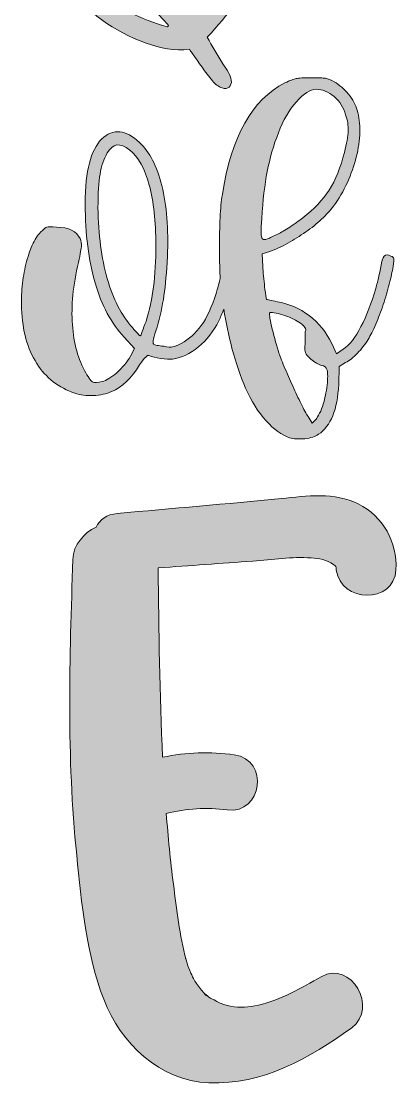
# Model space of a CAD drawing. Header units: inches. Extents: x 111 to 969, y -1013 to -68.
# Drawn here: x 111 to 282.2, y -1012.7 to -529.5 of the extents above; entities that cross this region are included whole.
import ezdxf

# ---------------------------------------------------------------- set-up
doc = ezdxf.new("R2010")
doc.units = ezdxf.units.IN
doc.header["$MEASUREMENT"] = 0
doc.layers.add('Layer 1', color=7, linetype='Continuous')

# ---------------------------------------------------------------- blocks, each defined once
blk = doc.blocks.new('block 2')
at = {"layer": 'Layer 1', "true_color": 0xffffff}
h = blk.add_hatch(color=7, dxfattribs=at)
h.dxf.hatch_style = 2
edge = h.paths.add_edge_path()
edge.add_spline(control_points=[(114.72, -414.89), (117.25, -420.06), (120.78, -424.62), (124.92, -428.62), (136.37, -439.67), (149.51, -448), (164.7, -452.95), (165.27, -453.14), (165.81, -453.4), (166.45, -453.66), (166.59, -472.88), (168.7, -491.74), (172.96, -510.44), (167.98, -506.36), (163.09, -502.17), (157.99, -498.24), (151.95, -493.58), (145.37, -489.78), (138.03, -487.52), (135.66, -486.79), (133.19, -486.27), (130.73, -486.08), (127.7, -485.84), (125.78, -487.37), (124.99, -490.32), (124.64, -491.62), (124.53, -493.03), (124.54, -494.38), (124.62, -501.38), (127.28, -507.51), (131.42, -512.97), (140.87, -525.4), (153.13, -534.05), (167.74, -539.41), (174.1, -541.75), (180.67, -542.96), (187.48, -542.19), (187.96, -542.93), (188.27, -543.47), (188.63, -543.96), (191.69, -548.2), (194.64, -552.52), (197.88, -556.61), (198.98, -557.99), (200.67, -559.17), (202.33, -559.77), (204.91, -560.69), (206.8, -558.98), (206.48, -556.27), (206.34, -555.08), (205.85, -553.87), (205.27, -552.8), (204.51, -551.38), (203.44, -550.13), (202.61, -548.74), (200.19, -544.72), (197.83, -540.67), (195.49, -536.69), (205.18, -526.78), (212.52, -515.88), (218.25, -503.89), (221.33, -497.44), (223.61, -490.71), (224.25, -483.57), (224.51, -480.64), (224.49, -477.52), (223.76, -474.7), (221.59, -466.28), (213.54, -463.26), (206.2, -467.89), (200.6, -471.43), (196.38, -476.28), (193.22, -482.06), (188.8, -490.16), (186.39, -498.86), (185.6, -508.04), (185.5, -509.24), (185.32, -510.43), (185.12, -512.06), (180.39, -503.19), (174.31, -469.32), (175.13, -457.15), (181.61, -453.58), (188.19, -450.08), (194.66, -446.36), (202.86, -441.65), (211.03, -436.84), (218.24, -430.63), (222.81, -426.7), (226.76, -422.23), (228.98, -416.51), (232.87, -406.48), (225.98, -397.47), (215.31, -398.65), (209.92, -399.25), (204.94, -401.15), (200.26, -403.87), (190.64, -409.47), (183.57, -417.53), (177.87, -426.93), (177.35, -427.79), (176.79, -428.62), (176.24, -429.46), (176.01, -426.1), (176.37, -423.02), (176.89, -419.97), (179.06, -407.11), (182.81, -394.77), (189.06, -383.26), (189.77, -381.95), (190.39, -380.65), (192.05, -380.17), (199.45, -378.01), (205.87, -373.94), (212.21, -369.75), (220.93, -363.97), (228.24, -356.77), (233.97, -347.99), (236.65, -343.87), (238.45, -339.36), (239.25, -334.52), (240.12, -329.3), (237.97, -326), (233.2, -323.94), (226.06, -320.85), (219.34, -322.09), (212.76, -325.53), (200.25, -332.06), (192.2, -342.57), (186.63, -355.18), (183.8, -361.6), (182.33, -368.43), (181.47, -375.39), (181.31, -376.73), (181.09, -378.14), (180.52, -379.34), (173.01, -395.18), (169.33, -412.02), (167.31, -429.31), (167.25, -429.83), (166.96, -430.33), (166.8, -430.76), (164.6, -427.37), (162.6, -424.08), (160.4, -420.94), (154.86, -413.04), (148.56, -405.87), (140.25, -400.71), (135.42, -397.72), (130.16, -395.79), (124.5, -395.28), (117.31, -394.64), (111.88, -399.9), (112.45, -407.1), (112.66, -409.75), (113.54, -412.49), (114.72, -414.89)], knot_values=[0, 0, 0, 0, 1, 1, 1, 2, 2, 2, 3, 3, 3, 4, 4, 4, 5, 5, 5, 6, 6, 6, 7, 7, 7, 8, 8, 8, 9, 9, 9, 10, 10, 10, 11, 11, 11, 12, 12, 12, 13, 13, 13, 14, 14, 14, 15, 15, 15, 16, 16, 16, 17, 17, 17, 18, 18, 18, 19, 19, 19, 20, 20, 20, 21, 21, 21, 22, 22, 22, 23, 23, 23, 24, 24, 24, 25, 25, 25, 26, 26, 26, 27, 27, 27, 28, 28, 28, 29, 29, 29, 30, 30, 30, 31, 31, 31, 32, 32, 32, 33, 33, 33, 34, 34, 34, 35, 35, 35, 36, 36, 36, 37, 37, 37, 38, 38, 38, 39, 39, 39, 40, 40, 40, 41, 41, 41, 42, 42, 42, 43, 43, 43, 44, 44, 44, 45, 45, 45, 46, 46, 46, 47, 47, 47, 48, 48, 48, 49, 49, 49, 50, 50, 50, 51, 51, 51, 52, 52, 52, 52], degree=3, periodic=1)
edge = h.paths.add_edge_path()
edge.add_spline(control_points=[(192.71, -517.83), (193.99, -507.69), (196.25, -497.78), (200.16, -488.31), (201.05, -486.14), (202.11, -484), (203.4, -482.05), (204.18, -480.87), (205.4, -479.78), (206.68, -479.17), (209.01, -478.05), (211.25, -479.71), (211.07, -482.3), (210.98, -483.65), (210.67, -485.01), (210.29, -486.31), (206.32, -499.86), (200.21, -512.43), (192.22, -524.41), (192.38, -522.22), (192.44, -520.01), (192.71, -517.83)], knot_values=[0, 0, 0, 0, 1, 1, 1, 2, 2, 2, 3, 3, 3, 4, 4, 4, 5, 5, 5, 6, 6, 6, 7, 7, 7, 7], degree=3, periodic=1)
edge = h.paths.add_edge_path()
edge.add_spline(control_points=[(196.51, -419.95), (200.38, -415.94), (204.68, -412.33), (208.91, -408.67), (210.1, -407.64), (211.63, -406.9), (213.12, -406.36), (215.37, -405.54), (216.72, -406.42), (217.13, -408.78), (217.67, -411.94), (216.69, -414.77), (214.61, -417.06), (212.53, -419.35), (210.31, -421.59), (207.86, -423.45), (198.56, -430.51), (189.14, -437.4), (179.77, -444.35), (179.53, -444.07), (179.29, -443.8), (179.06, -443.53), (184.27, -435.23), (189.67, -427.03), (196.51, -419.95)], knot_values=[0, 0, 0, 0, 1, 1, 1, 2, 2, 2, 3, 3, 3, 4, 4, 4, 5, 5, 5, 6, 6, 6, 7, 7, 7, 8, 8, 8, 8], degree=3, periodic=1)
edge = h.paths.add_edge_path()
edge.add_spline(control_points=[(212.46, -338.75), (213.85, -337.36), (215.48, -336.17), (217.15, -335.13), (219.05, -333.93), (221.19, -333.63), (223.05, -335.22), (224.94, -336.83), (224.23, -338.88), (223.39, -340.69), (222.62, -342.37), (221.66, -343.99), (220.56, -345.48), (213.56, -354.96), (205.1, -362.89), (195.06, -369.11), (194.64, -369.37), (194.18, -369.56), (193.73, -369.76), (193.65, -369.8), (193.52, -369.72), (192.88, -369.55), (198.28, -358.35), (203.69, -347.49), (212.46, -338.75)], knot_values=[0, 0, 0, 0, 1, 1, 1, 2, 2, 2, 3, 3, 3, 4, 4, 4, 5, 5, 5, 6, 6, 6, 7, 7, 7, 8, 8, 8, 8], degree=3, periodic=1)
edge = h.paths.add_edge_path()
edge.add_spline(control_points=[(175.82, -528.95), (176.57, -529.75), (177.27, -530.59), (178, -531.41), (177.83, -531.61), (177.65, -531.81), (177.48, -532.01), (165.36, -528.68), (154.39, -523.13), (144.76, -514.97), (141.32, -512.07), (138.15, -508.93), (135.86, -505), (134.13, -502.04), (133, -498.91), (133.47, -495.42), (133.84, -492.67), (135.08, -491.94), (137.59, -493.09), (138.93, -493.71), (140.15, -494.61), (141.35, -495.5), (151.47, -503.03), (160.03, -512.23), (168.64, -521.37), (171.03, -523.9), (173.43, -526.41), (175.82, -528.95)], knot_values=[0, 0, 0, 0, 1, 1, 1, 2, 2, 2, 3, 3, 3, 4, 4, 4, 5, 5, 5, 6, 6, 6, 7, 7, 7, 8, 8, 8, 9, 9, 9, 9], degree=3, periodic=1)
edge = h.paths.add_edge_path()
edge.add_spline(control_points=[(127.94, -405.8), (129.13, -404.45), (130.66, -404.53), (132.04, -405.23), (133.69, -406.06), (135.41, -406.96), (136.73, -408.21), (141.14, -412.41), (145.77, -416.46), (149.59, -421.15), (154.52, -427.21), (158.76, -433.84), (163.29, -440.24), (163.55, -440.61), (163.69, -441.06), (163.89, -441.47), (151.07, -433.33), (139.3, -424.22), (129.61, -412.7), (128.89, -411.85), (128.29, -410.9), (127.71, -409.94), (126.87, -408.53), (126.78, -407.11), (127.94, -405.8)], knot_values=[0, 0, 0, 0, 1, 1, 1, 2, 2, 2, 3, 3, 3, 4, 4, 4, 5, 5, 5, 6, 6, 6, 7, 7, 7, 8, 8, 8, 8], degree=3, periodic=1)
h = blk.add_hatch(color=7, dxfattribs=at)
h.dxf.hatch_style = 2
edge = h.paths.add_edge_path()
edge.add_spline(control_points=[(143.77, -699.54), (146.92, -699.36), (149.73, -698.75), (152.19, -697.7), (156.75, -695.77), (160.95, -691.74), (164.81, -685.59), (166.04, -683.84), (166.96, -682.66), (167.58, -682.04), (168.19, -681.43), (168.67, -681.21), (169.02, -681.39), (170.42, -681.91), (172.22, -682.35), (174.42, -682.7), (176.61, -683.05), (178.4, -683.14), (179.81, -682.96), (183.84, -682.44), (187.74, -680.6), (191.52, -677.44), (195.29, -674.28), (198.4, -670.34), (200.85, -665.6), (201.5, -664.14), (202.24, -662.34), (203.04, -660.27), (204.02, -666.28), (205.26, -672.19), (206.77, -677.96), (208.62, -684.98), (210.67, -691.03), (212.96, -696.12), (215.59, -702.08), (218.7, -707.03), (222.29, -710.98), (225.89, -714.93), (229.44, -717.52), (232.95, -718.74), (234.88, -719.27), (237.2, -719.4), (239.92, -719.14), (242.64, -718.87), (244.7, -718.22), (246.1, -717.16), (251.71, -713.48), (254.79, -705.94), (255.31, -694.54), (255.31, -694.54), (255.58, -686.38), (255.58, -686.38), (255.58, -686.38), (258.47, -684.54), (258.47, -684.54), (260.22, -683.67), (262.02, -682.26), (263.86, -680.33), (265.7, -678.4), (267.32, -676.3), (268.73, -674.02), (269.78, -672.27), (270.92, -669.99), (272.15, -667.18), (273.37, -664.37), (274.51, -661.39), (275.57, -658.23), (276.62, -655.08), (277.54, -651.97), (278.33, -648.89), (279.12, -645.83), (279.69, -643.15), (280.04, -640.87), (280.39, -638.94), (280.52, -637.76), (280.43, -637.32), (280.34, -636.88), (279.86, -636.49), (278.99, -636.14), (276.53, -634.56), (275.04, -636.23), (274.51, -641.13), (274.34, -642.01), (274.03, -643.42), (273.6, -645.34), (273.16, -647.27), (272.67, -649.12), (272.15, -650.87), (270.22, -657.54), (267.98, -663.32), (265.44, -668.23), (262.89, -673.14), (260.22, -676.56), (257.41, -678.49), (257.41, -678.49), (254.26, -680.6), (254.26, -680.6), (254.26, -680.6), (252.15, -675.86), (252.15, -675.86), (249.7, -670.77), (246.28, -666.57), (241.89, -663.23), (237.51, -659.9), (232.69, -657.8), (227.43, -656.92), (226.02, -656.57), (224.88, -656.31), (224, -656.13), (223.12, -655.96), (222.6, -655.87), (222.43, -655.87), (222.07, -653.59), (221.81, -651.66), (221.64, -650.08), (221.46, -648.5), (221.28, -646.88), (221.11, -645.21), (220.94, -643.55), (220.85, -642.1), (220.85, -640.87), (220.85, -640.87), (220.59, -635.08), (220.59, -635.08), (220.59, -635.08), (224, -634.03), (224, -634.03), (226.64, -633.16), (229.35, -631.93), (232.16, -630.35), (234.96, -628.77), (237.69, -627.06), (240.32, -625.22), (242.95, -623.38), (245.35, -621.45), (247.55, -619.43), (249.74, -617.42), (251.54, -615.44), (252.94, -613.51), (255.4, -610.18), (257.5, -606.58), (259.26, -602.73), (261.01, -598.87), (262.37, -595.01), (263.33, -591.15), (264.3, -587.29), (264.82, -583.52), (264.91, -579.84), (265, -576.15), (264.6, -572.82), (263.73, -569.84), (263.03, -567.39), (261.71, -564.97), (259.78, -562.61), (257.85, -560.24), (255.66, -558.36), (253.21, -556.95), (251.8, -556.07), (250.53, -555.55), (249.39, -555.37), (248.25, -555.2), (246.01, -555.11), (242.68, -555.11), (239.35, -555.11), (237.11, -555.24), (235.98, -555.5), (234.83, -555.77), (233.12, -556.42), (230.85, -557.48), (215.94, -565.02), (206.47, -581.94), (202.43, -608.25), (201.91, -611.06), (201.56, -614.56), (201.38, -618.77), (201.21, -622.98), (201.12, -627.41), (201.12, -632.06), (201.12, -636.71), (201.21, -641.18), (201.38, -645.47), (201.39, -645.76), (201.41, -646.02), (201.43, -646.3), (201.33, -646.72), (201.23, -647.13), (201.12, -647.58), (200.59, -649.77), (200.07, -651.66), (199.54, -653.24), (197.61, -659.38), (195.37, -664.2), (192.83, -667.7), (190.29, -671.22), (187.26, -673.93), (183.76, -675.86), (182, -676.74), (180.69, -677.27), (179.81, -677.44), (178.93, -677.62), (177.61, -677.53), (175.86, -677.18), (174.63, -677), (173.58, -676.87), (172.71, -676.78), (171.83, -676.69), (171.3, -676.48), (171.13, -676.12), (170.6, -675.6), (171.13, -673.06), (172.71, -668.49), (174.11, -663.76), (175.16, -658.98), (175.86, -654.16), (176.56, -649.34), (177.09, -643.42), (177.44, -636.4), (177.97, -623.77), (177.12, -613.03), (174.92, -604.17), (172.71, -595.32), (169.32, -588.78), (164.72, -584.57), (158.54, -578.61), (152.8, -578.09), (147.5, -582.99), (145.03, -585.63), (143.17, -589.27), (141.94, -593.91), (140.7, -598.56), (140.08, -604.74), (140.08, -612.46), (140.08, -626.14), (141.57, -638.11), (144.56, -648.37), (147.54, -658.63), (151.92, -666.83), (157.71, -672.97), (157.71, -672.97), (162.45, -678.23), (162.45, -678.23), (162.45, -678.23), (160.6, -681.65), (160.6, -681.65), (159.03, -684.46), (156.96, -686.95), (154.42, -689.15), (151.88, -691.34), (149.64, -692.7), (147.71, -693.22), (145.78, -693.75), (144.43, -693.84), (143.64, -693.49), (142.85, -693.14), (141.75, -691.74), (140.35, -689.28), (136.87, -683.14), (134.83, -675.82), (134.22, -667.31), (133.61, -658.8), (134.52, -649.38), (136.96, -639.03), (137.82, -635), (138.3, -632.5), (138.39, -631.53), (138.47, -630.57), (138.26, -629.47), (137.74, -628.24), (136.17, -624.91), (132.61, -623.16), (127.05, -622.98), (124.62, -622.81), (123.14, -622.81), (122.61, -622.98), (122.09, -623.16), (121.14, -623.95), (119.75, -625.35), (118.36, -626.75), (117.1, -628.73), (115.97, -631.27), (114.84, -633.81), (113.88, -636.66), (113.1, -639.82), (112.32, -642.98), (111.75, -646.31), (111.41, -649.82), (111.06, -653.33), (110.97, -656.75), (111.15, -660.08), (111.5, -670.07), (113.78, -678.36), (117.99, -684.94), (122.2, -691.51), (127.98, -696.03), (135.35, -698.48), (137.8, -699.36), (140.61, -699.71), (143.77, -699.54)], knot_values=[0, 0, 0, 0, 1, 1, 1, 2, 2, 2, 3, 3, 3, 4, 4, 4, 5, 5, 5, 6, 6, 6, 7, 7, 7, 8, 8, 8, 9, 9, 9, 10, 10, 10, 11, 11, 11, 12, 12, 12, 13, 13, 13, 14, 14, 14, 15, 15, 15, 16, 16, 16, 17, 17, 17, 18, 18, 18, 19, 19, 19, 20, 20, 20, 21, 21, 21, 22, 22, 22, 23, 23, 23, 24, 24, 24, 25, 25, 25, 26, 26, 26, 27, 27, 27, 28, 28, 28, 29, 29, 29, 30, 30, 30, 31, 31, 31, 32, 32, 32, 33, 33, 33, 34, 34, 34, 35, 35, 35, 36, 36, 36, 37, 37, 37, 38, 38, 38, 39, 39, 39, 40, 40, 40, 41, 41, 41, 42, 42, 42, 43, 43, 43, 44, 44, 44, 45, 45, 45, 46, 46, 46, 47, 47, 47, 48, 48, 48, 49, 49, 49, 50, 50, 50, 51, 51, 51, 52, 52, 52, 53, 53, 53, 54, 54, 54, 55, 55, 55, 56, 56, 56, 57, 57, 57, 58, 58, 58, 59, 59, 59, 60, 60, 60, 61, 61, 61, 62, 62, 62, 63, 63, 63, 64, 64, 64, 65, 65, 65, 66, 66, 66, 67, 67, 67, 68, 68, 68, 69, 69, 69, 70, 70, 70, 71, 71, 71, 72, 72, 72, 73, 73, 73, 74, 74, 74, 75, 75, 75, 76, 76, 76, 77, 77, 77, 78, 78, 78, 79, 79, 79, 80, 80, 80, 81, 81, 81, 82, 82, 82, 83, 83, 83, 84, 84, 84, 85, 85, 85, 86, 86, 86, 87, 87, 87, 88, 88, 88, 89, 89, 89, 90, 90, 90, 91, 91, 91, 92, 92, 92, 93, 93, 93, 94, 94, 94, 95, 95, 95, 96, 96, 96, 97, 97, 97, 98, 98, 98, 99, 99, 99, 99], degree=3, periodic=1)
edge = h.paths.add_edge_path()
edge.add_spline(control_points=[(224, -661.92), (224.18, -661.74), (224.84, -661.74), (225.98, -661.92), (227.12, -662.09), (228.39, -662.4), (229.79, -662.84), (231.19, -663.28), (232.56, -663.8), (233.87, -664.42), (235.19, -665.03), (236.28, -665.6), (237.16, -666.13), (239.44, -667.7), (240.49, -668.93), (240.32, -669.81), (240.14, -670.16), (240.05, -670.95), (240.05, -672.18), (240.05, -673.41), (240.05, -674.64), (240.05, -675.86), (239.88, -678.14), (239.92, -679.59), (240.18, -680.2), (240.45, -680.82), (241.28, -681.74), (242.68, -682.96), (243.38, -683.67), (244.22, -684.28), (245.18, -684.81), (246.14, -685.33), (246.89, -685.68), (247.42, -685.86), (248.82, -686.03), (249.7, -686.74), (250.05, -687.96), (250.4, -689.37), (250.4, -691.64), (250.05, -694.8), (249.7, -697.96), (249.08, -700.85), (248.21, -703.48), (247.85, -704.89), (247.33, -706.25), (246.63, -707.56), (245.93, -708.88), (245.4, -709.8), (245.05, -710.32), (245.05, -710.32), (243.21, -712.16), (243.21, -712.16), (243.21, -712.16), (241.37, -709.01), (241.37, -709.01), (240.49, -707.78), (239.44, -705.9), (238.21, -703.35), (236.98, -700.81), (235.71, -698.09), (234.4, -695.2), (233.08, -692.3), (231.81, -689.41), (230.58, -686.51), (229.35, -683.62), (228.48, -681.3), (227.95, -679.54), (226.72, -675.51), (225.67, -671.65), (224.79, -667.97), (223.91, -664.29), (223.65, -662.27), (224, -661.92)], knot_values=[0, 0, 0, 0, 1, 1, 1, 2, 2, 2, 3, 3, 3, 4, 4, 4, 5, 5, 5, 6, 6, 6, 7, 7, 7, 8, 8, 8, 9, 9, 9, 10, 10, 10, 11, 11, 11, 12, 12, 12, 13, 13, 13, 14, 14, 14, 15, 15, 15, 16, 16, 16, 17, 17, 17, 18, 18, 18, 19, 19, 19, 20, 20, 20, 21, 21, 21, 22, 22, 22, 23, 23, 23, 24, 24, 24, 24], degree=3, periodic=1)
edge = h.paths.add_edge_path()
edge.add_spline(control_points=[(220.32, -619.04), (220.85, -610.79), (221.68, -603.69), (222.82, -597.73), (223.96, -591.77), (225.67, -585.89), (227.95, -580.1), (230.06, -574.49), (232.77, -569.8), (236.11, -566.03), (239.44, -562.26), (242.42, -560.37), (245.05, -560.37), (247.85, -560.37), (250.58, -561.47), (253.21, -563.66), (255.84, -565.85), (257.59, -568.62), (258.47, -571.94), (259.34, -574.4), (259.74, -576.86), (259.65, -579.31), (259.56, -581.77), (258.99, -585.01), (257.94, -589.05), (256.19, -595.88), (253.86, -601.59), (250.97, -606.15), (248.08, -610.71), (244.09, -614.92), (239, -618.77), (237.25, -620.18), (235.27, -621.58), (233.08, -622.98), (230.89, -624.39), (229.09, -625.44), (227.69, -626.14), (225.58, -627.19), (224, -627.94), (222.95, -628.37), (221.9, -628.82), (221.15, -628.82), (220.72, -628.37), (220.28, -627.94), (220.06, -626.97), (220.06, -625.48), (220.06, -623.99), (220.15, -621.84), (220.32, -619.04)], knot_values=[0, 0, 0, 0, 1, 1, 1, 2, 2, 2, 3, 3, 3, 4, 4, 4, 5, 5, 5, 6, 6, 6, 7, 7, 7, 8, 8, 8, 9, 9, 9, 10, 10, 10, 11, 11, 11, 12, 12, 12, 13, 13, 13, 14, 14, 14, 15, 15, 15, 16, 16, 16, 16], degree=3, periodic=1)
edge = h.paths.add_edge_path()
edge.add_spline(control_points=[(161.66, -668.76), (156.57, -663.15), (152.71, -655.69), (150.08, -646.4), (147.45, -637.1), (146.05, -626.4), (145.87, -614.3), (145.87, -607.64), (146.18, -602.51), (146.79, -598.91), (147.4, -595.32), (148.5, -592.12), (150.08, -589.31), (152.53, -584.93), (155.96, -584.49), (160.34, -587.99), (164.2, -591.15), (167.14, -596.46), (169.15, -603.91), (171.17, -611.37), (172.18, -620.44), (172.18, -631.14), (172.18, -638.33), (171.83, -644.64), (171.13, -650.08), (170.42, -655.52), (169.28, -660.78), (167.71, -665.86), (167, -667.62), (166.43, -669.15), (166, -670.47), (165.56, -671.78), (165.25, -672.44), (165.08, -672.44), (164.72, -672.27), (164.37, -671.91), (164.02, -671.39), (163.67, -671.04), (163.28, -670.64), (162.84, -670.2), (162.4, -669.77), (162.01, -669.28), (161.66, -668.76)], knot_values=[0, 0, 0, 0, 1, 1, 1, 2, 2, 2, 3, 3, 3, 4, 4, 4, 5, 5, 5, 6, 6, 6, 7, 7, 7, 8, 8, 8, 9, 9, 9, 10, 10, 10, 11, 11, 11, 12, 12, 12, 13, 13, 13, 14, 14, 14, 14], degree=3, periodic=1)
h = blk.add_hatch(color=7, dxfattribs=at)
h.dxf.hatch_style = 2
edge = h.paths.add_edge_path()
edge.add_spline(control_points=[(264.2, -748.77), (253.57, -743.4), (240.67, -745.2), (229.24, -746.33), (204.4, -748.8), (179.52, -750.87), (154.66, -753.12), (149.76, -753.56), (146.63, -756.05), (145.04, -759.31), (139.32, -762.09), (134.68, -767.33), (134.45, -773.97), (132.95, -818.74), (131.56, -863.75), (136.17, -908.4), (138.42, -930.12), (140.62, -953.37), (148.46, -973.9), (156.07, -993.82), (174.08, -1011.01), (196.26, -1011.81), (220.99, -1012.71), (241.83, -1000.86), (261.22, -986.8), (273.44, -977.93), (261, -955.94), (247.36, -963.62), (238.4, -968.66), (228.98, -974.31), (218.83, -976.54), (214.33, -977.53), (210.49, -977.91), (206.17, -977.08), (203.98, -976.65), (203.25, -976.36), (200.58, -975.22), (200.12, -975.02), (197.17, -973.34), (196.99, -973.34), (196.11, -972.71), (195.25, -972.08), (194.41, -971.39), (195.6, -972.75), (195.4, -972.56), (193.84, -970.83), (192.56, -969.33), (191.47, -967.75), (190.29, -966.18), (190.05, -965.81), (189.86, -965.52), (189.69, -965.28), (189.13, -964.19), (188.59, -963.08), (188.1, -961.95), (187.47, -960.48), (186.9, -958.99), (186.39, -957.48), (185.56, -954.96), (185.4, -954.46), (185.91, -955.97), (183.01, -944.79), (181.62, -933.01), (180.16, -921.56), (178.8, -910.88), (177.75, -900.16), (176.9, -889.42), (186.14, -887.2), (195.13, -886.57), (204.58, -887.81), (220.69, -889.93), (223.91, -864.99), (207.83, -862.81), (196.98, -861.33), (185.97, -861.64), (175.26, -863.91), (173.83, -835.25), (173.57, -806.5), (173.23, -777.86), (187.59, -776.83), (201.95, -775.79), (216.31, -774.75), (225.01, -774.13), (234.08, -772.74), (242.8, -773.3), (246.27, -773.52), (250, -774.25), (252.9, -776.32), (254.41, -777.4), (254, -776.99), (254.24, -778.85), (256.21, -793.8), (280.37, -794.42), (281.37, -778.71), (282.17, -766.27), (275.42, -754.44), (264.2, -748.77)], knot_values=[0, 0, 0, 0, 1, 1, 1, 2, 2, 2, 3, 3, 3, 4, 4, 4, 5, 5, 5, 6, 6, 6, 7, 7, 7, 8, 8, 8, 9, 9, 9, 10, 10, 10, 11, 11, 11, 12, 12, 12, 13, 13, 13, 14, 14, 14, 15, 15, 15, 16, 16, 16, 17, 17, 17, 18, 18, 18, 19, 19, 19, 20, 20, 20, 21, 21, 21, 22, 22, 22, 23, 23, 23, 24, 24, 24, 25, 25, 25, 26, 26, 26, 27, 27, 27, 28, 28, 28, 29, 29, 29, 30, 30, 30, 31, 31, 31, 32, 32, 32, 32], degree=3, periodic=1)
at = {"layer": 'Layer 1', "lineweight": 0}
for points, knots in [([(114.72, -414.89), (117.25, -420.06), (120.78, -424.62), (124.92, -428.62), (136.37, -439.67), (149.51, -448), (164.7, -452.95), (165.27, -453.14), (165.81, -453.4), (166.45, -453.66), (166.59, -472.88), (168.7, -491.74), (172.96, -510.44), (167.98, -506.36), (163.09, -502.17), (157.99, -498.24), (151.95, -493.58), (145.37, -489.78), (138.03, -487.52), (135.66, -486.79), (133.19, -486.27), (130.73, -486.08), (127.7, -485.84), (125.78, -487.37), (124.99, -490.32), (124.64, -491.62), (124.53, -493.03), (124.54, -494.38), (124.62, -501.38), (127.28, -507.51), (131.42, -512.97), (140.87, -525.4), (153.13, -534.05), (167.74, -539.41), (174.1, -541.75), (180.67, -542.96), (187.48, -542.19), (187.96, -542.93), (188.27, -543.47), (188.63, -543.96), (191.69, -548.2), (194.64, -552.52), (197.88, -556.61), (198.98, -557.99), (200.67, -559.17), (202.33, -559.77), (204.91, -560.69), (206.8, -558.98), (206.48, -556.27), (206.34, -555.08), (205.85, -553.87), (205.27, -552.8), (204.51, -551.38), (203.44, -550.13), (202.61, -548.74), (200.19, -544.72), (197.83, -540.67), (195.49, -536.69), (205.18, -526.78), (212.52, -515.88), (218.25, -503.89), (221.33, -497.44), (223.61, -490.71), (224.25, -483.57), (224.51, -480.64), (224.49, -477.52), (223.76, -474.7), (221.59, -466.28), (213.54, -463.26), (206.2, -467.89), (200.6, -471.43), (196.38, -476.28), (193.22, -482.06), (188.8, -490.16), (186.39, -498.86), (185.6, -508.04), (185.5, -509.24), (185.32, -510.43), (185.12, -512.06), (180.39, -503.19), (174.31, -469.32), (175.13, -457.15), (181.61, -453.58), (188.19, -450.08), (194.66, -446.36), (202.86, -441.65), (211.03, -436.84), (218.24, -430.63), (222.81, -426.7), (226.76, -422.23), (228.98, -416.51), (232.87, -406.48), (225.98, -397.47), (215.31, -398.65), (209.92, -399.25), (204.94, -401.15), (200.26, -403.87), (190.64, -409.47), (183.57, -417.53), (177.87, -426.93), (177.35, -427.79), (176.79, -428.62), (176.24, -429.46), (176.01, -426.1), (176.37, -423.02), (176.89, -419.97), (179.06, -407.11), (182.81, -394.77), (189.06, -383.26), (189.77, -381.95), (190.39, -380.65), (192.05, -380.17), (199.45, -378.01), (205.87, -373.94), (212.21, -369.75), (220.93, -363.97), (228.24, -356.77), (233.97, -347.99), (236.65, -343.87), (238.45, -339.36), (239.25, -334.52), (240.12, -329.3), (237.97, -326), (233.2, -323.94), (226.06, -320.85), (219.34, -322.09), (212.76, -325.53), (200.25, -332.06), (192.2, -342.57), (186.63, -355.18), (183.8, -361.6), (182.33, -368.43), (181.47, -375.39), (181.31, -376.73), (181.09, -378.14), (180.52, -379.34), (173.01, -395.18), (169.33, -412.02), (167.31, -429.31), (167.25, -429.83), (166.96, -430.33), (166.8, -430.76), (164.6, -427.37), (162.6, -424.08), (160.4, -420.94), (154.86, -413.04), (148.56, -405.87), (140.25, -400.71), (135.42, -397.72), (130.16, -395.79), (124.5, -395.28), (117.31, -394.64), (111.88, -399.9), (112.45, -407.1), (112.66, -409.75), (113.54, -412.49), (114.72, -414.89)], [0, 0, 0, 0, 1, 1, 1, 2, 2, 2, 3, 3, 3, 4, 4, 4, 5, 5, 5, 6, 6, 6, 7, 7, 7, 8, 8, 8, 9, 9, 9, 10, 10, 10, 11, 11, 11, 12, 12, 12, 13, 13, 13, 14, 14, 14, 15, 15, 15, 16, 16, 16, 17, 17, 17, 18, 18, 18, 19, 19, 19, 20, 20, 20, 21, 21, 21, 22, 22, 22, 23, 23, 23, 24, 24, 24, 25, 25, 25, 26, 26, 26, 27, 27, 27, 28, 28, 28, 29, 29, 29, 30, 30, 30, 31, 31, 31, 32, 32, 32, 33, 33, 33, 34, 34, 34, 35, 35, 35, 36, 36, 36, 37, 37, 37, 38, 38, 38, 39, 39, 39, 40, 40, 40, 41, 41, 41, 42, 42, 42, 43, 43, 43, 44, 44, 44, 45, 45, 45, 46, 46, 46, 47, 47, 47, 48, 48, 48, 49, 49, 49, 50, 50, 50, 51, 51, 51, 52, 52, 52, 52]), ([(175.82, -528.95), (176.57, -529.75), (177.27, -530.59), (178, -531.41), (177.83, -531.61), (177.65, -531.81), (177.48, -532.01), (165.36, -528.68), (154.39, -523.13), (144.76, -514.97), (141.32, -512.07), (138.15, -508.93), (135.86, -505), (134.13, -502.04), (133, -498.91), (133.47, -495.42), (133.84, -492.67), (135.08, -491.94), (137.59, -493.09), (138.93, -493.71), (140.15, -494.61), (141.35, -495.5), (151.47, -503.03), (160.03, -512.23), (168.64, -521.37), (171.03, -523.9), (173.43, -526.41), (175.82, -528.95)], [0, 0, 0, 0, 1, 1, 1, 2, 2, 2, 3, 3, 3, 4, 4, 4, 5, 5, 5, 6, 6, 6, 7, 7, 7, 8, 8, 8, 9, 9, 9, 9]), ([(143.77, -699.54), (146.92, -699.36), (149.73, -698.75), (152.19, -697.7), (156.75, -695.77), (160.95, -691.74), (164.81, -685.59), (166.04, -683.84), (166.96, -682.66), (167.58, -682.04), (168.19, -681.43), (168.67, -681.21), (169.02, -681.39), (170.42, -681.91), (172.22, -682.35), (174.42, -682.7), (176.61, -683.05), (178.4, -683.14), (179.81, -682.96), (183.84, -682.44), (187.74, -680.6), (191.52, -677.44), (195.29, -674.28), (198.4, -670.34), (200.85, -665.6), (201.5, -664.14), (202.24, -662.34), (203.04, -660.27), (204.02, -666.28), (205.26, -672.19), (206.77, -677.96), (208.62, -684.98), (210.67, -691.03), (212.96, -696.12), (215.59, -702.08), (218.7, -707.03), (222.29, -710.98), (225.89, -714.93), (229.44, -717.52), (232.95, -718.74), (234.88, -719.27), (237.2, -719.4), (239.92, -719.14), (242.64, -718.87), (244.7, -718.22), (246.1, -717.16), (251.71, -713.48), (254.79, -705.94), (255.31, -694.54), (255.31, -694.54), (255.58, -686.38), (255.58, -686.38), (255.58, -686.38), (258.47, -684.54), (258.47, -684.54), (260.22, -683.67), (262.02, -682.26), (263.86, -680.33), (265.7, -678.4), (267.32, -676.3), (268.73, -674.02), (269.78, -672.27), (270.92, -669.99), (272.15, -667.18), (273.37, -664.37), (274.51, -661.39), (275.57, -658.23), (276.62, -655.08), (277.54, -651.97), (278.33, -648.89), (279.12, -645.83), (279.69, -643.15), (280.04, -640.87), (280.39, -638.94), (280.52, -637.76), (280.43, -637.32), (280.34, -636.88), (279.86, -636.49), (278.99, -636.14), (276.53, -634.56), (275.04, -636.23), (274.51, -641.13), (274.34, -642.01), (274.03, -643.42), (273.6, -645.34), (273.16, -647.27), (272.67, -649.12), (272.15, -650.87), (270.22, -657.54), (267.98, -663.32), (265.44, -668.23), (262.89, -673.14), (260.22, -676.56), (257.41, -678.49), (257.41, -678.49), (254.26, -680.6), (254.26, -680.6), (254.26, -680.6), (252.15, -675.86), (252.15, -675.86), (249.7, -670.77), (246.28, -666.57), (241.89, -663.23), (237.51, -659.9), (232.69, -657.8), (227.43, -656.92), (226.02, -656.57), (224.88, -656.31), (224, -656.13), (223.12, -655.96), (222.6, -655.87), (222.43, -655.87), (222.07, -653.59), (221.81, -651.66), (221.64, -650.08), (221.46, -648.5), (221.28, -646.88), (221.11, -645.21), (220.94, -643.55), (220.85, -642.1), (220.85, -640.87), (220.85, -640.87), (220.59, -635.08), (220.59, -635.08), (220.59, -635.08), (224, -634.03), (224, -634.03), (226.64, -633.16), (229.35, -631.93), (232.16, -630.35), (234.96, -628.77), (237.69, -627.06), (240.32, -625.22), (242.95, -623.38), (245.35, -621.45), (247.55, -619.43), (249.74, -617.42), (251.54, -615.44), (252.94, -613.51), (255.4, -610.18), (257.5, -606.58), (259.26, -602.73), (261.01, -598.87), (262.37, -595.01), (263.33, -591.15), (264.3, -587.29), (264.82, -583.52), (264.91, -579.84), (265, -576.15), (264.6, -572.82), (263.73, -569.84), (263.03, -567.39), (261.71, -564.97), (259.78, -562.61), (257.85, -560.24), (255.66, -558.36), (253.21, -556.95), (251.8, -556.07), (250.53, -555.55), (249.39, -555.37), (248.25, -555.2), (246.01, -555.11), (242.68, -555.11), (239.35, -555.11), (237.11, -555.24), (235.98, -555.5), (234.83, -555.77), (233.12, -556.42), (230.85, -557.48), (215.94, -565.02), (206.47, -581.94), (202.43, -608.25), (201.91, -611.06), (201.56, -614.56), (201.38, -618.77), (201.21, -622.98), (201.12, -627.41), (201.12, -632.06), (201.12, -636.71), (201.21, -641.18), (201.38, -645.47), (201.39, -645.76), (201.41, -646.02), (201.43, -646.3), (201.33, -646.72), (201.23, -647.13), (201.12, -647.58), (200.59, -649.77), (200.07, -651.66), (199.54, -653.24), (197.61, -659.38), (195.37, -664.2), (192.83, -667.7), (190.29, -671.22), (187.26, -673.93), (183.76, -675.86), (182, -676.74), (180.69, -677.27), (179.81, -677.44), (178.93, -677.62), (177.61, -677.53), (175.86, -677.18), (174.63, -677), (173.58, -676.87), (172.71, -676.78), (171.83, -676.69), (171.3, -676.48), (171.13, -676.12), (170.6, -675.6), (171.13, -673.06), (172.71, -668.49), (174.11, -663.76), (175.16, -658.98), (175.86, -654.16), (176.56, -649.34), (177.09, -643.42), (177.44, -636.4), (177.97, -623.77), (177.12, -613.03), (174.92, -604.17), (172.71, -595.32), (169.32, -588.78), (164.72, -584.57), (158.54, -578.61), (152.8, -578.09), (147.5, -582.99), (145.03, -585.63), (143.17, -589.27), (141.94, -593.91), (140.7, -598.56), (140.08, -604.74), (140.08, -612.46), (140.08, -626.14), (141.57, -638.11), (144.56, -648.37), (147.54, -658.63), (151.92, -666.83), (157.71, -672.97), (157.71, -672.97), (162.45, -678.23), (162.45, -678.23), (162.45, -678.23), (160.6, -681.65), (160.6, -681.65), (159.03, -684.46), (156.96, -686.95), (154.42, -689.15), (151.88, -691.34), (149.64, -692.7), (147.71, -693.22), (145.78, -693.75), (144.43, -693.84), (143.64, -693.49), (142.85, -693.14), (141.75, -691.74), (140.35, -689.28), (136.87, -683.14), (134.83, -675.82), (134.22, -667.31), (133.61, -658.8), (134.52, -649.38), (136.96, -639.03), (137.82, -635), (138.3, -632.5), (138.39, -631.53), (138.47, -630.57), (138.26, -629.47), (137.74, -628.24), (136.17, -624.91), (132.61, -623.16), (127.05, -622.98), (124.62, -622.81), (123.14, -622.81), (122.61, -622.98), (122.09, -623.16), (121.14, -623.95), (119.75, -625.35), (118.36, -626.75), (117.1, -628.73), (115.97, -631.27), (114.84, -633.81), (113.88, -636.66), (113.1, -639.82), (112.32, -642.98), (111.75, -646.31), (111.41, -649.82), (111.06, -653.33), (110.97, -656.75), (111.15, -660.08), (111.5, -670.07), (113.78, -678.36), (117.99, -684.94), (122.2, -691.51), (127.98, -696.03), (135.35, -698.48), (137.8, -699.36), (140.61, -699.71), (143.77, -699.54)], [0, 0, 0, 0, 1, 1, 1, 2, 2, 2, 3, 3, 3, 4, 4, 4, 5, 5, 5, 6, 6, 6, 7, 7, 7, 8, 8, 8, 9, 9, 9, 10, 10, 10, 11, 11, 11, 12, 12, 12, 13, 13, 13, 14, 14, 14, 15, 15, 15, 16, 16, 16, 17, 17, 17, 18, 18, 18, 19, 19, 19, 20, 20, 20, 21, 21, 21, 22, 22, 22, 23, 23, 23, 24, 24, 24, 25, 25, 25, 26, 26, 26, 27, 27, 27, 28, 28, 28, 29, 29, 29, 30, 30, 30, 31, 31, 31, 32, 32, 32, 33, 33, 33, 34, 34, 34, 35, 35, 35, 36, 36, 36, 37, 37, 37, 38, 38, 38, 39, 39, 39, 40, 40, 40, 41, 41, 41, 42, 42, 42, 43, 43, 43, 44, 44, 44, 45, 45, 45, 46, 46, 46, 47, 47, 47, 48, 48, 48, 49, 49, 49, 50, 50, 50, 51, 51, 51, 52, 52, 52, 53, 53, 53, 54, 54, 54, 55, 55, 55, 56, 56, 56, 57, 57, 57, 58, 58, 58, 59, 59, 59, 60, 60, 60, 61, 61, 61, 62, 62, 62, 63, 63, 63, 64, 64, 64, 65, 65, 65, 66, 66, 66, 67, 67, 67, 68, 68, 68, 69, 69, 69, 70, 70, 70, 71, 71, 71, 72, 72, 72, 73, 73, 73, 74, 74, 74, 75, 75, 75, 76, 76, 76, 77, 77, 77, 78, 78, 78, 79, 79, 79, 80, 80, 80, 81, 81, 81, 82, 82, 82, 83, 83, 83, 84, 84, 84, 85, 85, 85, 86, 86, 86, 87, 87, 87, 88, 88, 88, 89, 89, 89, 90, 90, 90, 91, 91, 91, 92, 92, 92, 93, 93, 93, 94, 94, 94, 95, 95, 95, 96, 96, 96, 97, 97, 97, 98, 98, 98, 99, 99, 99, 99]), ([(220.32, -619.04), (220.85, -610.79), (221.68, -603.69), (222.82, -597.73), (223.96, -591.77), (225.67, -585.89), (227.95, -580.1), (230.06, -574.49), (232.77, -569.8), (236.11, -566.03), (239.44, -562.26), (242.42, -560.37), (245.05, -560.37), (247.85, -560.37), (250.58, -561.47), (253.21, -563.66), (255.84, -565.85), (257.59, -568.62), (258.47, -571.94), (259.34, -574.4), (259.74, -576.86), (259.65, -579.31), (259.56, -581.77), (258.99, -585.01), (257.94, -589.05), (256.19, -595.88), (253.86, -601.59), (250.97, -606.15), (248.08, -610.71), (244.09, -614.92), (239, -618.77), (237.25, -620.18), (235.27, -621.58), (233.08, -622.98), (230.89, -624.39), (229.09, -625.44), (227.69, -626.14), (225.58, -627.19), (224, -627.94), (222.95, -628.37), (221.9, -628.82), (221.15, -628.82), (220.72, -628.37), (220.28, -627.94), (220.06, -626.97), (220.06, -625.48), (220.06, -623.99), (220.15, -621.84), (220.32, -619.04)], [0, 0, 0, 0, 1, 1, 1, 2, 2, 2, 3, 3, 3, 4, 4, 4, 5, 5, 5, 6, 6, 6, 7, 7, 7, 8, 8, 8, 9, 9, 9, 10, 10, 10, 11, 11, 11, 12, 12, 12, 13, 13, 13, 14, 14, 14, 15, 15, 15, 16, 16, 16, 16]), ([(161.66, -668.76), (156.57, -663.15), (152.71, -655.69), (150.08, -646.4), (147.45, -637.1), (146.05, -626.4), (145.87, -614.3), (145.87, -607.64), (146.18, -602.51), (146.79, -598.91), (147.4, -595.32), (148.5, -592.12), (150.08, -589.31), (152.53, -584.93), (155.96, -584.49), (160.34, -587.99), (164.2, -591.15), (167.14, -596.46), (169.15, -603.91), (171.17, -611.37), (172.18, -620.44), (172.18, -631.14), (172.18, -638.33), (171.83, -644.64), (171.13, -650.08), (170.42, -655.52), (169.28, -660.78), (167.71, -665.86), (167, -667.62), (166.43, -669.15), (166, -670.47), (165.56, -671.78), (165.25, -672.44), (165.08, -672.44), (164.72, -672.27), (164.37, -671.91), (164.02, -671.39), (163.67, -671.04), (163.28, -670.64), (162.84, -670.2), (162.4, -669.77), (162.01, -669.28), (161.66, -668.76)], [0, 0, 0, 0, 1, 1, 1, 2, 2, 2, 3, 3, 3, 4, 4, 4, 5, 5, 5, 6, 6, 6, 7, 7, 7, 8, 8, 8, 9, 9, 9, 10, 10, 10, 11, 11, 11, 12, 12, 12, 13, 13, 13, 14, 14, 14, 14]), ([(224, -661.92), (224.18, -661.74), (224.84, -661.74), (225.98, -661.92), (227.12, -662.09), (228.39, -662.4), (229.79, -662.84), (231.19, -663.28), (232.56, -663.8), (233.87, -664.42), (235.19, -665.03), (236.28, -665.6), (237.16, -666.13), (239.44, -667.7), (240.49, -668.93), (240.32, -669.81), (240.14, -670.16), (240.05, -670.95), (240.05, -672.18), (240.05, -673.41), (240.05, -674.64), (240.05, -675.86), (239.88, -678.14), (239.92, -679.59), (240.18, -680.2), (240.45, -680.82), (241.28, -681.74), (242.68, -682.96), (243.38, -683.67), (244.22, -684.28), (245.18, -684.81), (246.14, -685.33), (246.89, -685.68), (247.42, -685.86), (248.82, -686.03), (249.7, -686.74), (250.05, -687.96), (250.4, -689.37), (250.4, -691.64), (250.05, -694.8), (249.7, -697.96), (249.08, -700.85), (248.21, -703.48), (247.85, -704.89), (247.33, -706.25), (246.63, -707.56), (245.93, -708.88), (245.4, -709.8), (245.05, -710.32), (245.05, -710.32), (243.21, -712.16), (243.21, -712.16), (243.21, -712.16), (241.37, -709.01), (241.37, -709.01), (240.49, -707.78), (239.44, -705.9), (238.21, -703.35), (236.98, -700.81), (235.71, -698.09), (234.4, -695.2), (233.08, -692.3), (231.81, -689.41), (230.58, -686.51), (229.35, -683.62), (228.48, -681.3), (227.95, -679.54), (226.72, -675.51), (225.67, -671.65), (224.79, -667.97), (223.91, -664.29), (223.65, -662.27), (224, -661.92)], [0, 0, 0, 0, 1, 1, 1, 2, 2, 2, 3, 3, 3, 4, 4, 4, 5, 5, 5, 6, 6, 6, 7, 7, 7, 8, 8, 8, 9, 9, 9, 10, 10, 10, 11, 11, 11, 12, 12, 12, 13, 13, 13, 14, 14, 14, 15, 15, 15, 16, 16, 16, 17, 17, 17, 18, 18, 18, 19, 19, 19, 20, 20, 20, 21, 21, 21, 22, 22, 22, 23, 23, 23, 24, 24, 24, 24]), ([(264.2, -748.77), (253.57, -743.4), (240.67, -745.2), (229.24, -746.33), (204.4, -748.8), (179.52, -750.87), (154.66, -753.12), (149.76, -753.56), (146.63, -756.05), (145.04, -759.31), (139.32, -762.09), (134.68, -767.33), (134.45, -773.97), (132.95, -818.74), (131.56, -863.75), (136.17, -908.4), (138.42, -930.12), (140.62, -953.37), (148.46, -973.9), (156.07, -993.82), (174.08, -1011.01), (196.26, -1011.81), (220.99, -1012.71), (241.83, -1000.86), (261.22, -986.8), (273.44, -977.93), (261, -955.94), (247.36, -963.62), (238.4, -968.66), (228.98, -974.31), (218.83, -976.54), (214.33, -977.53), (210.49, -977.91), (206.17, -977.08), (203.98, -976.65), (203.25, -976.36), (200.58, -975.22), (200.12, -975.02), (197.17, -973.34), (196.99, -973.34), (196.11, -972.71), (195.25, -972.08), (194.41, -971.39), (195.6, -972.75), (195.4, -972.56), (193.84, -970.83), (192.56, -969.33), (191.47, -967.75), (190.29, -966.18), (190.05, -965.81), (189.86, -965.52), (189.69, -965.28), (189.13, -964.19), (188.59, -963.08), (188.1, -961.95), (187.47, -960.48), (186.9, -958.99), (186.39, -957.48), (185.56, -954.96), (185.4, -954.46), (185.91, -955.97), (183.01, -944.79), (181.62, -933.01), (180.16, -921.56), (178.8, -910.88), (177.75, -900.16), (176.9, -889.42), (186.14, -887.2), (195.13, -886.57), (204.58, -887.81), (220.69, -889.93), (223.91, -864.99), (207.83, -862.81), (196.98, -861.33), (185.97, -861.64), (175.26, -863.91), (173.83, -835.25), (173.57, -806.5), (173.23, -777.86), (187.59, -776.83), (201.95, -775.79), (216.31, -774.75), (225.01, -774.13), (234.08, -772.74), (242.8, -773.3), (246.27, -773.52), (250, -774.25), (252.9, -776.32), (254.41, -777.4), (254, -776.99), (254.24, -778.85), (256.21, -793.8), (280.37, -794.42), (281.37, -778.71), (282.17, -766.27), (275.42, -754.44), (264.2, -748.77)], [0, 0, 0, 0, 1, 1, 1, 2, 2, 2, 3, 3, 3, 4, 4, 4, 5, 5, 5, 6, 6, 6, 7, 7, 7, 8, 8, 8, 9, 9, 9, 10, 10, 10, 11, 11, 11, 12, 12, 12, 13, 13, 13, 14, 14, 14, 15, 15, 15, 16, 16, 16, 17, 17, 17, 18, 18, 18, 19, 19, 19, 20, 20, 20, 21, 21, 21, 22, 22, 22, 23, 23, 23, 24, 24, 24, 25, 25, 25, 26, 26, 26, 27, 27, 27, 28, 28, 28, 29, 29, 29, 30, 30, 30, 31, 31, 31, 32, 32, 32, 32])]:
    blk.add_open_spline(points, degree=3, knots=knots, dxfattribs=at)

msp = doc.modelspace()

# ---------------------------------------------------------------- block references
at = {"layer": 'Layer 1'}
msp.add_blockref('block 2', (0, 0), dxfattribs=at)

doc.saveas('drawing.dxf')
